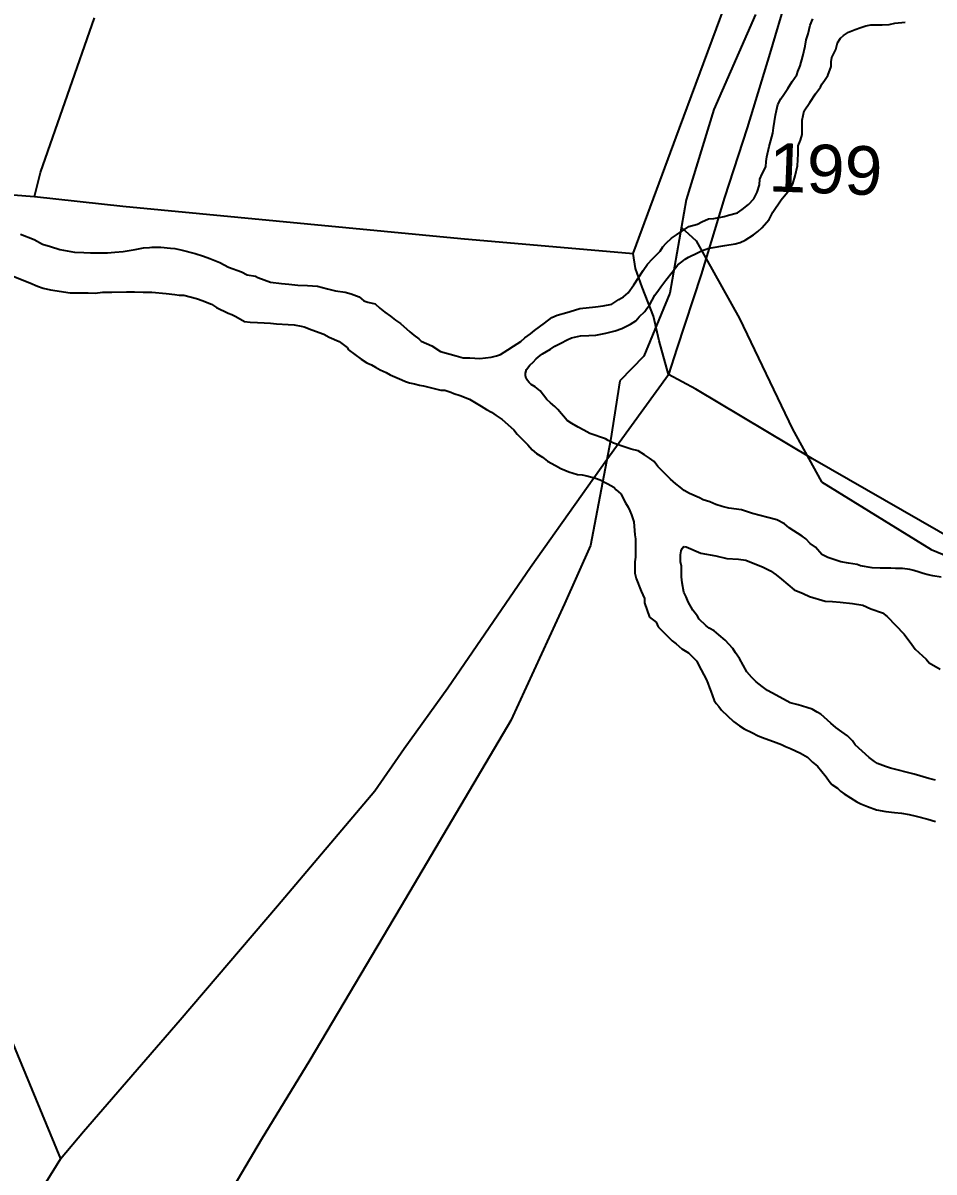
# Model space of a CAD drawing. Header units: inches. Extents: x 341797 to 347342, y 1572885 to 1580736.
# Drawn here: x 345000.4 to 345231.9, y 1578142.4 to 1578434.6 of the extents above; entities that cross this region are included whole.
import ezdxf

# ---------------------------------------------------------------- set-up
doc = ezdxf.new("R2010")
doc.units = ezdxf.units.IN
doc.header["$MEASUREMENT"] = 0
for name, color, linetype in [('PLAT NOS', 6, 'Continuous'), ('PLATS', 6, 'Continuous'), ('ROADS', 2, 'Continuous'), ('STREAMS', 131, 'Continuous')]:
    doc.layers.add(name, color=color, linetype=linetype)
doc.styles.get("Standard").update_dxf_attribs({"font": 'arial.ttf'})

msp = doc.modelspace()

# ---------------------------------------------------------------- linework, layer by layer
at = {"layer": 'PLATS', "color": 0}
for p, q in [((345167.28, 1578407.91), (345181.39, 1578445.97)), ((345194.64, 1578441.83), (345190.23, 1578426.88)), ((345004.87, 1578396.62), (345018.57, 1578435.97)), ((345190.23, 1578426.88), (345184.43, 1578407.94)), ((345155.47, 1578375.97), (345167.28, 1578407.91)), ((345184.43, 1578407.94), (345178.66, 1578390.24)), ((345003.34, 1578390.49), (345004.87, 1578396.62)), ((344993.04, 1578391.27), (345003.34, 1578390.49)), ((345003.34, 1578390.49), (345025.78, 1578388.02)), ((345025.78, 1578388.02), (345111.69, 1578379.84)), ((345178.66, 1578390.24), (345172.76, 1578370.67)), ((345111.69, 1578379.84), (345155.47, 1578375.97)), ((345156.04, 1578372.16), (345155.47, 1578375.97)), ((345157.79, 1578367.42), (345156.04, 1578372.16)), ((345172.76, 1578370.67), (345166.58, 1578351.81)), ((345160.6, 1578360.03), (345157.79, 1578367.42)), ((345162.06, 1578353.77), (345160.6, 1578360.03)), ((345164.43, 1578345.25), (345162.06, 1578353.77)), ((345166.58, 1578351.81), (345164.43, 1578345.25)), ((345148.79, 1578323.65), (345164.43, 1578345.25)), ((345171.37, 1578341.52), (345164.43, 1578345.25)), ((345201.06, 1578323.77), (345171.37, 1578341.52)), ((345129.41, 1578296.21), (345148.79, 1578323.65)), ((345237.67, 1578302.77), (345201.06, 1578323.77)), ((345108.38, 1578265.53), (345129.41, 1578296.21)), ((345097.26, 1578250.09), (345108.38, 1578265.53)), ((345089.84, 1578239.34), (345097.26, 1578250.09)), ((345065.07, 1578210.07), (345089.84, 1578239.34)), ((345040.31, 1578181.1), (345065.07, 1578210.07)), ((345015.77, 1578152.72), (345040.31, 1578181.1)), ((344997.36, 1578176.15), (345009.95, 1578145.8)), ((345009.95, 1578145.8), (345015.77, 1578152.72)), ((345009.95, 1578145.8), (345000.98, 1578131.33))]:
    msp.add_line(p, q, dxfattribs=at)
at = {"layer": 'ROADS', "color": 1}
for p, q in [((345186.59, 1578436.75), (345175.93, 1578412.59)), ((345175.93, 1578412.59), (345168.91, 1578389.64)), ((345168.91, 1578389.64), (345164.77, 1578365.95)), ((345167.69, 1578382.66), (345171.51, 1578379.2)), ((345171.51, 1578379.2), (345182.49, 1578359.5)), ((345164.77, 1578365.95), (345158.21, 1578349.93)), ((345182.49, 1578359.5), (345195.96, 1578331.36)), ((345158.21, 1578349.93), (345152.12, 1578343.62)), ((345152.12, 1578343.62), (345149.74, 1578328.44)), ((345195.96, 1578331.36), (345203.35, 1578317.97)), ((345149.74, 1578328.44), (345144.59, 1578301.74)), ((345203.35, 1578317.97), (345231.24, 1578300.77)), ((345144.59, 1578301.74), (345138.02, 1578286.87)), ((345231.24, 1578300.77), (345243.66, 1578295.51)), ((345138.02, 1578286.87), (345124.35, 1578257.2)), ((345124.35, 1578257.2), (345097.64, 1578211.89)), ((345097.64, 1578211.89), (345073.3, 1578170.9)), ((345073.3, 1578170.9), (345060.94, 1578150.61)), ((345060.94, 1578150.61), (345045.6, 1578124.75))]:
    msp.add_line(p, q, dxfattribs=at)
at = {"layer": 'STREAMS'}
for p, q in [((345200.49, 1578434.05), (345201.11, 1578435.72)), ((345218.78, 1578434.13), (345220.55, 1578434.28)), ((345220.55, 1578434.28), (345221.97, 1578434.61)), ((345221.97, 1578434.61), (345224.57, 1578434.84)), ((345199.4, 1578430.32), (345199.92, 1578431.9)), ((345199.92, 1578431.9), (345200.49, 1578434.05)), ((345208.16, 1578430.73), (345208.96, 1578431.45)), ((345208.96, 1578431.45), (345210.18, 1578432.28)), ((345210.18, 1578432.28), (345211.88, 1578433)), ((345211.88, 1578433), (345213.35, 1578433.51)), ((345213.35, 1578433.51), (345214.63, 1578433.87)), ((345214.63, 1578433.87), (345215.86, 1578434.12)), ((345215.86, 1578434.12), (345218.78, 1578434.13)), ((345198.58, 1578426.17), (345199.16, 1578428.7)), ((345199.16, 1578428.7), (345199.4, 1578430.32)), ((345206.94, 1578427.88), (345207.38, 1578429.62)), ((345207.38, 1578429.62), (345208.16, 1578430.73)), ((345197.95, 1578423.75), (345198.58, 1578426.17)), ((345205.8, 1578424.72), (345205.99, 1578425.85)), ((345205.99, 1578425.85), (345206.94, 1578427.88)), ((345197.28, 1578422.3), (345197.95, 1578423.75)), ((345204.91, 1578421.29), (345205.79, 1578423.55)), ((345205.79, 1578423.55), (345205.8, 1578424.72)), ((345194.79, 1578417.99), (345195.89, 1578419.78)), ((345195.89, 1578419.78), (345197.05, 1578421.44)), ((345197.05, 1578421.44), (345197.28, 1578422.3)), ((345203.45, 1578419.05), (345204.1, 1578420.04)), ((345204.1, 1578420.04), (345204.91, 1578421.29)), ((345193.8, 1578416.45), (345194.79, 1578417.99)), ((345201.83, 1578416.61), (345203.07, 1578418.3)), ((345203.07, 1578418.3), (345203.45, 1578419.05)), ((345191.86, 1578412.33), (345192.26, 1578413.9)), ((345192.26, 1578413.9), (345193.04, 1578415.33)), ((345193.04, 1578415.33), (345193.8, 1578416.45)), ((345198.91, 1578412.29), (345200.41, 1578414.44)), ((345200.41, 1578414.44), (345201.83, 1578416.61)), ((345191.13, 1578408), (345191.61, 1578411.18)), ((345191.61, 1578411.18), (345191.86, 1578412.33)), ((345198.46, 1578409.9), (345198.91, 1578412.29)), ((345190.94, 1578406.61), (345191.13, 1578408)), ((345198.41, 1578406.26), (345198.43, 1578407.99)), ((345198.43, 1578407.99), (345198.46, 1578409.9)), ((345190.46, 1578404.72), (345190.94, 1578406.61)), ((345197.97, 1578404.84), (345198.41, 1578406.26)), ((345189.41, 1578400.63), (345190.03, 1578403.2)), ((345190.03, 1578403.2), (345190.46, 1578404.72)), ((345197.41, 1578401.33), (345197.44, 1578403.37)), ((345197.44, 1578403.37), (345197.97, 1578404.84)), ((345189.15, 1578398.03), (345189.31, 1578399.42)), ((345189.31, 1578399.42), (345189.41, 1578400.63)), ((345197.27, 1578398.26), (345197.41, 1578401.33)), ((345187.66, 1578394.87), (345188.29, 1578396.23)), ((345188.29, 1578396.23), (345189.15, 1578398.03)), ((345196.64, 1578395.72), (345197.27, 1578398.26)), ((345187.02, 1578391.59), (345187.59, 1578393.5)), ((345187.59, 1578393.5), (345187.66, 1578394.87)), ((345194.71, 1578391.59), (345196.01, 1578393.69)), ((345196.01, 1578393.69), (345196.64, 1578395.72)), ((345186.1, 1578389.94), (345187.02, 1578391.59)), ((345193.07, 1578389.67), (345194.71, 1578391.59)), ((345183.18, 1578387.17), (345184.79, 1578388.48)), ((345184.79, 1578388.48), (345186.1, 1578389.94)), ((345191.01, 1578386.49), (345193.07, 1578389.67)), ((345172.9, 1578384.09), (345174.6, 1578384.83)), ((345174.6, 1578384.83), (345175.95, 1578384.91)), ((345175.95, 1578384.91), (345178.62, 1578385.41)), ((345178.62, 1578385.41), (345179.73, 1578385.75)), ((345179.73, 1578385.75), (345181.98, 1578386.33)), ((345181.98, 1578386.33), (345183.18, 1578387.17)), ((345188.2, 1578382.49), (345190.04, 1578384.65)), ((345190.04, 1578384.65), (345190.55, 1578385.7)), ((345190.55, 1578385.7), (345191.01, 1578386.49)), ((345166.48, 1578380.77), (345169.66, 1578382.83)), ((345169.66, 1578382.83), (345171.85, 1578383.49)), ((345171.85, 1578383.49), (345172.9, 1578384.09)), ((345186.08, 1578380.75), (345187.18, 1578381.56)), ((345187.18, 1578381.56), (345188.2, 1578382.49)), ((344999.79, 1578380.92), (345003.19, 1578379.57)), ((345003.19, 1578379.57), (345005.32, 1578378.42)), ((345163.01, 1578377.7), (345163.83, 1578378.64)), ((345163.83, 1578378.64), (345165.19, 1578379.89)), ((345165.19, 1578379.89), (345166.48, 1578380.77)), ((345181.43, 1578378.43), (345182.65, 1578378.79)), ((345182.65, 1578378.79), (345183.93, 1578379.36)), ((345183.93, 1578379.36), (345186.08, 1578380.75)), ((345005.32, 1578378.42), (345007.38, 1578377.78)), ((345007.38, 1578377.78), (345009.74, 1578377.04)), ((345009.74, 1578377.04), (345013.44, 1578376.38)), ((345013.44, 1578376.38), (345015.85, 1578376.23)), ((345015.85, 1578376.23), (345017.58, 1578376.2)), ((345017.58, 1578376.2), (345020.3, 1578376.16)), ((345020.3, 1578376.16), (345021.88, 1578376.14)), ((345021.88, 1578376.14), (345023.76, 1578376.38)), ((345023.76, 1578376.38), (345025.83, 1578376.54)), ((345025.83, 1578376.54), (345028.89, 1578376.99)), ((345028.89, 1578376.99), (345031.05, 1578377.46)), ((345031.05, 1578377.46), (345032.51, 1578377.55)), ((345032.51, 1578377.55), (345033.16, 1578377.62)), ((345033.16, 1578377.62), (345035.42, 1578377.59)), ((345035.42, 1578377.59), (345037.87, 1578377.36)), ((345037.87, 1578377.36), (345038.95, 1578377.26)), ((345038.95, 1578377.26), (345040.52, 1578376.9)), ((345040.52, 1578376.9), (345044.15, 1578376.04)), ((345044.15, 1578376.04), (345046.23, 1578375.34)), ((345160.39, 1578374.63), (345162.34, 1578376.63)), ((345162.34, 1578376.63), (345163.01, 1578377.7)), ((345169.56, 1578375.09), (345171.8, 1578376.15)), ((345171.8, 1578376.15), (345172.87, 1578376.67)), ((345172.87, 1578376.67), (345174.68, 1578377.35)), ((345174.68, 1578377.35), (345175.33, 1578377.45)), ((345175.33, 1578377.45), (345178.74, 1578378.06)), ((345178.74, 1578378.06), (345181.43, 1578378.43)), ((345046.23, 1578375.34), (345047.91, 1578374.71)), ((345047.91, 1578374.71), (345050.43, 1578373.75)), ((345050.43, 1578373.75), (345052.64, 1578372.56)), ((345157.97, 1578371.71), (345159.1, 1578373.31)), ((345159.1, 1578373.31), (345160.39, 1578374.63)), ((345165.34, 1578371.23), (345166.85, 1578373.13)), ((345166.85, 1578373.13), (345167.81, 1578373.91)), ((345167.81, 1578373.91), (345168.67, 1578374.54)), ((345168.67, 1578374.54), (345169.56, 1578375.09)), ((344998.02, 1578370.18), (345002.12, 1578368.55)), ((345052.64, 1578372.56), (345055.96, 1578371.36)), ((345055.96, 1578371.36), (345057.33, 1578370.61)), ((345057.33, 1578370.61), (345059.47, 1578370.2)), ((345059.47, 1578370.2), (345060.04, 1578369.92)), ((345060.04, 1578369.92), (345063.3, 1578368.75)), ((345155.64, 1578368.01), (345157.97, 1578371.71)), ((345163.78, 1578369.24), (345165.34, 1578371.23)), ((345002.12, 1578368.55), (345004.09, 1578367.68)), ((345004.09, 1578367.68), (345005.54, 1578367.2)), ((345005.54, 1578367.2), (345007.36, 1578366.75)), ((345063.3, 1578368.75), (345066.1, 1578368.36)), ((345066.1, 1578368.36), (345067.98, 1578368.18)), ((345067.98, 1578368.18), (345070.2, 1578367.99)), ((345070.2, 1578367.99), (345072.73, 1578367.84)), ((345072.73, 1578367.84), (345075.22, 1578367.69)), ((345075.22, 1578367.69), (345077.82, 1578367.03)), ((345077.82, 1578367.03), (345079.81, 1578366.54)), ((345154.19, 1578366.04), (345155.64, 1578368.01)), ((345161.93, 1578366.64), (345162.51, 1578367.52)), ((345162.51, 1578367.52), (345163.78, 1578369.24)), ((345007.36, 1578366.75), (345012.39, 1578365.99)), ((345012.39, 1578365.99), (345014.34, 1578365.96)), ((345014.34, 1578365.96), (345016.93, 1578365.96)), ((345016.93, 1578365.96), (345018.73, 1578365.93)), ((345018.73, 1578365.93), (345020.56, 1578366.13)), ((345020.56, 1578366.13), (345023, 1578366.13)), ((345023, 1578366.13), (345026.68, 1578366.27)), ((345026.68, 1578366.27), (345028.74, 1578366.28)), ((345028.74, 1578366.28), (345030.95, 1578366.13)), ((345030.95, 1578366.13), (345033.17, 1578366.13)), ((345033.17, 1578366.13), (345036.8, 1578365.81)), ((345036.8, 1578365.81), (345039.01, 1578365.58)), ((345039.01, 1578365.58), (345040.11, 1578365.45)), ((345040.11, 1578365.45), (345041.26, 1578365.4)), ((345041.26, 1578365.4), (345044.49, 1578364.54)), ((345044.49, 1578364.54), (345046.2, 1578363.95)), ((345079.81, 1578366.54), (345082.27, 1578366.16)), ((345082.27, 1578366.16), (345083.76, 1578365.71)), ((345083.76, 1578365.71), (345085.86, 1578364.95)), ((345085.86, 1578364.95), (345087, 1578363.98)), ((345150.03, 1578363.14), (345151.86, 1578364.31)), ((345151.86, 1578364.31), (345152.98, 1578364.95)), ((345152.98, 1578364.95), (345154.19, 1578366.04)), ((345159.66, 1578362.89), (345160.97, 1578365.39)), ((345160.97, 1578365.39), (345161.93, 1578366.64)), ((345046.2, 1578363.95), (345047.19, 1578363.55)), ((345047.19, 1578363.55), (345048.33, 1578363.11)), ((345048.33, 1578363.11), (345049.54, 1578362.3)), ((345049.54, 1578362.3), (345052.54, 1578360.83)), ((345087, 1578363.98), (345087.99, 1578363.62)), ((345087.99, 1578363.62), (345089.87, 1578363.17)), ((345089.87, 1578363.17), (345091.05, 1578362.11)), ((345091.05, 1578362.11), (345092.38, 1578361.09)), ((345092.38, 1578361.09), (345093.78, 1578360.03)), ((345138.6, 1578360.98), (345140.52, 1578361.6)), ((345140.52, 1578361.6), (345141.91, 1578362.04)), ((345141.91, 1578362.04), (345145.91, 1578362.4)), ((345145.91, 1578362.4), (345147.83, 1578362.71)), ((345147.83, 1578362.71), (345150.03, 1578363.14)), ((345156.98, 1578359.89), (345158.43, 1578361.29)), ((345158.43, 1578361.29), (345158.97, 1578362.05)), ((345158.97, 1578362.05), (345159.66, 1578362.89)), ((345052.54, 1578360.83), (345053.48, 1578360.48)), ((345053.48, 1578360.48), (345054.51, 1578359.96)), ((345054.51, 1578359.96), (345056.7, 1578358.75)), ((345056.7, 1578358.75), (345058.12, 1578358.5)), ((345058.12, 1578358.5), (345060.02, 1578358.43)), ((345060.02, 1578358.43), (345061.7, 1578358.37)), ((345061.7, 1578358.37), (345063.3, 1578358.27)), ((345063.3, 1578358.27), (345064.79, 1578358.13)), ((345093.78, 1578360.03), (345095.03, 1578359.09)), ((345095.03, 1578359.09), (345096.36, 1578358.23)), ((345096.36, 1578358.23), (345098.72, 1578356.11)), ((345131.66, 1578357.38), (345132.94, 1578358.32)), ((345132.94, 1578358.32), (345134.82, 1578359.73)), ((345134.82, 1578359.73), (345136.17, 1578360.32)), ((345136.17, 1578360.32), (345138.6, 1578360.98)), ((345154.83, 1578358.03), (345156.14, 1578358.9)), ((345156.14, 1578358.9), (345156.98, 1578359.89)), ((345064.79, 1578358.13), (345067.81, 1578357.93)), ((345067.81, 1578357.93), (345069.33, 1578357.83)), ((345069.33, 1578357.83), (345071.08, 1578357.54)), ((345071.08, 1578357.54), (345071.81, 1578357.34)), ((345071.81, 1578357.34), (345073.78, 1578356.58)), ((345073.78, 1578356.58), (345076.82, 1578355.5)), ((345076.82, 1578355.5), (345078.18, 1578354.76)), ((345098.72, 1578356.11), (345099.75, 1578355.25)), ((345099.75, 1578355.25), (345100.96, 1578354.31)), ((345127.9, 1578354.6), (345129.41, 1578355.54)), ((345129.41, 1578355.54), (345130.42, 1578356.4)), ((345130.42, 1578356.4), (345131.66, 1578357.38)), ((345144.18, 1578355.15), (345145.96, 1578355.27)), ((345145.96, 1578355.27), (345147.29, 1578355.46)), ((345147.29, 1578355.46), (345148.5, 1578355.73)), ((345148.5, 1578355.73), (345150.88, 1578356.32)), ((345150.88, 1578356.32), (345152.57, 1578356.94)), ((345152.57, 1578356.94), (345153.94, 1578357.57)), ((345153.94, 1578357.57), (345154.83, 1578358.03)), ((345078.18, 1578354.76), (345080.72, 1578353.65)), ((345080.72, 1578353.65), (345082.76, 1578352.14)), ((345100.96, 1578354.31), (345101.6, 1578353.73)), ((345101.6, 1578353.73), (345104.31, 1578352.5)), ((345104.31, 1578352.5), (345106.49, 1578351.04)), ((345123.63, 1578351.48), (345125.03, 1578352.46)), ((345125.03, 1578352.46), (345126.92, 1578353.66)), ((345126.92, 1578353.66), (345127.9, 1578354.6)), ((345134.47, 1578351.69), (345135.54, 1578352.41)), ((345135.54, 1578352.41), (345137.12, 1578353.24)), ((345137.12, 1578353.24), (345138.7, 1578354.07)), ((345138.7, 1578354.07), (345139.8, 1578354.59)), ((345139.8, 1578354.59), (345142.08, 1578355.05)), ((345142.08, 1578355.05), (345144.18, 1578355.15)), ((345082.76, 1578352.14), (345083.13, 1578351.52)), ((345083.13, 1578351.52), (345086.31, 1578349.14)), ((345106.49, 1578351.04), (345110.46, 1578349.95)), ((345110.46, 1578349.95), (345112.26, 1578349.45)), ((345112.26, 1578349.45), (345113.98, 1578349.51)), ((345113.98, 1578349.51), (345116.48, 1578349.28)), ((345116.48, 1578349.28), (345119.36, 1578349.66)), ((345119.36, 1578349.66), (345120.75, 1578349.94)), ((345120.75, 1578349.94), (345121.71, 1578350.35)), ((345121.71, 1578350.35), (345123.63, 1578351.48)), ((345130.83, 1578349.23), (345131.87, 1578350.07)), ((345131.87, 1578350.07), (345132.44, 1578350.47)), ((345132.44, 1578350.47), (345134.47, 1578351.69)), ((345086.31, 1578349.14), (345087.75, 1578348.17)), ((345087.75, 1578348.17), (345088.96, 1578347.69)), ((345088.96, 1578347.69), (345090.02, 1578347.06)), ((345090.02, 1578347.06), (345091.19, 1578346.4)), ((345128.14, 1578345.54), (345128.33, 1578346.52)), ((345128.33, 1578346.52), (345129.18, 1578347.57)), ((345129.18, 1578347.57), (345130.02, 1578348.36)), ((345130.02, 1578348.36), (345130.83, 1578349.23)), ((345091.19, 1578346.4), (345092.67, 1578345.73)), ((345092.67, 1578345.73), (345093.73, 1578345.14)), ((345093.73, 1578345.14), (345096.69, 1578343.87)), ((345096.69, 1578343.87), (345097.64, 1578343.47)), ((345128.13, 1578344.98), (345128.14, 1578345.54)), ((345128.27, 1578344.25), (345128.13, 1578344.98)), ((345128.62, 1578343.74), (345128.27, 1578344.25)), ((345129.05, 1578343.23), (345128.62, 1578343.74)), ((345097.64, 1578343.47), (345098.59, 1578343.15)), ((345098.59, 1578343.15), (345099.92, 1578342.83)), ((345099.92, 1578342.83), (345101.14, 1578342.51)), ((345101.14, 1578342.51), (345102.17, 1578342.38)), ((345102.17, 1578342.38), (345104.88, 1578341.64)), ((345104.88, 1578341.64), (345106.59, 1578341.27)), ((345106.59, 1578341.27), (345107.58, 1578341.22)), ((345107.58, 1578341.22), (345109.17, 1578340.74)), ((345109.17, 1578340.74), (345109.93, 1578340.42)), ((345129.55, 1578342.72), (345129.05, 1578343.23)), ((345130.57, 1578342.09), (345129.55, 1578342.72)), ((345131.85, 1578341.12), (345130.57, 1578342.09)), ((345133.53, 1578338.88), (345131.85, 1578341.12)), ((345109.93, 1578340.42), (345111.53, 1578339.87)), ((345111.53, 1578339.87), (345113.88, 1578338.95)), ((345113.88, 1578338.95), (345116.8, 1578337.19)), ((345134.48, 1578338.07), (345133.53, 1578338.88)), ((345135.52, 1578337.13), (345134.48, 1578338.07)), ((345116.8, 1578337.19), (345118.23, 1578336.33)), ((345118.23, 1578336.33), (345119.48, 1578335.62)), ((345119.48, 1578335.62), (345120.69, 1578334.8)), ((345120.69, 1578334.8), (345122.2, 1578333.75)), ((345136.34, 1578336.32), (345135.52, 1578337.13)), ((345138.7, 1578333.51), (345136.34, 1578336.32)), ((345122.2, 1578333.75), (345125.11, 1578331.14)), ((345139.91, 1578332.77), (345138.7, 1578333.51)), ((345141.45, 1578331.83), (345139.91, 1578332.77)), ((345125.11, 1578331.14), (345126.01, 1578330.02)), ((345126.01, 1578330.02), (345128.68, 1578327.31)), ((345142.91, 1578331.05), (345141.45, 1578331.83)), ((345144.45, 1578330.23), (345142.91, 1578331.05)), ((345148.47, 1578328.9), (345144.45, 1578330.23)), ((345128.68, 1578327.31), (345129.81, 1578326.04)), ((345129.81, 1578326.04), (345130.91, 1578325.16)), ((345149.09, 1578328.47), (345148.47, 1578328.9)), ((345150.47, 1578327.78), (345149.09, 1578328.47)), ((345152.64, 1578327.03), (345150.47, 1578327.78)), ((345154.99, 1578326.27), (345152.64, 1578327.03)), ((345156.71, 1578325.82), (345154.99, 1578326.27)), ((345130.91, 1578325.16), (345132.39, 1578324.22)), ((345132.39, 1578324.22), (345133.67, 1578323.19)), ((345133.67, 1578323.19), (345135.73, 1578322.1)), ((345158.31, 1578324.78), (345156.71, 1578325.82)), ((345159.62, 1578323.98), (345158.31, 1578324.78)), ((345160.8, 1578323.07), (345159.62, 1578323.98)), ((345135.73, 1578322.1), (345137.12, 1578321.31)), ((345137.12, 1578321.31), (345139.1, 1578320.52)), ((345139.1, 1578320.52), (345141.32, 1578319.81)), ((345161.74, 1578321.86), (345160.8, 1578323.07)), ((345163.69, 1578319.91), (345161.74, 1578321.86)), ((345141.32, 1578319.81), (345142.51, 1578319.7)), ((345142.51, 1578319.7), (345143.69, 1578319.47)), ((345143.69, 1578319.47), (345145.88, 1578318.9)), ((345145.88, 1578318.9), (345147.06, 1578318.44)), ((345147.06, 1578318.44), (345149.05, 1578317.46)), ((345149.05, 1578317.46), (345150.56, 1578316.56)), ((345164.93, 1578318.63), (345163.69, 1578319.91)), ((345166.28, 1578317.42), (345164.93, 1578318.63)), ((345167.41, 1578316.56), (345166.28, 1578317.42)), ((345150.56, 1578316.56), (345151.19, 1578315.87)), ((345151.19, 1578315.87), (345152.36, 1578314.87)), ((345152.36, 1578314.87), (345153.51, 1578312.58)), ((345168.47, 1578315.71), (345167.41, 1578316.56)), ((345169.83, 1578314.97), (345168.47, 1578315.71)), ((345172.34, 1578313.91), (345169.83, 1578314.97)), ((345153.51, 1578312.58), (345154.17, 1578311.46)), ((345154.17, 1578311.46), (345154.6, 1578310.54)), ((345173.23, 1578313.35), (345172.34, 1578313.91)), ((345174.96, 1578312.85), (345173.23, 1578313.35)), ((345176.44, 1578312.17), (345174.96, 1578312.85)), ((345178.11, 1578311.67), (345176.44, 1578312.17)), ((345179.78, 1578311.22), (345178.11, 1578311.67)), ((345154.6, 1578310.54), (345155.02, 1578309.52)), ((345155.02, 1578309.52), (345155.61, 1578307.75)), ((345183, 1578310.82), (345179.78, 1578311.22)), ((345185.81, 1578309.87), (345183, 1578310.82)), ((345187.78, 1578309.36), (345185.81, 1578309.87)), ((345189.69, 1578308.85), (345187.78, 1578309.36)), ((345191.95, 1578308.28), (345189.69, 1578308.85)), ((345155.61, 1578307.75), (345155.86, 1578304.42)), ((345193.91, 1578307.24), (345191.95, 1578308.28)), ((345195.09, 1578306.26), (345193.91, 1578307.24)), ((345198.4, 1578304.08), (345195.09, 1578306.26)), ((345155.86, 1578304.42), (345156.08, 1578303.47)), ((345156.08, 1578303.47), (345156.1, 1578299.98)), ((345199.34, 1578303.41), (345198.4, 1578304.08)), ((345200.46, 1578302.28), (345199.34, 1578303.41)), ((345156.1, 1578299.98), (345156.05, 1578298.77)), ((345167.53, 1578299.41), (345167.63, 1578300.39)), ((345167.63, 1578300.39), (345167.89, 1578300.98)), ((345167.89, 1578300.98), (345168.11, 1578301.24)), ((345168.11, 1578301.24), (345168.53, 1578301.46)), ((345168.53, 1578301.46), (345168.92, 1578301.39)), ((345168.92, 1578301.39), (345172.69, 1578299.8)), ((345172.69, 1578299.8), (345176.47, 1578299.09)), ((345201.79, 1578301.29), (345200.46, 1578302.28)), ((345203.41, 1578299.46), (345201.79, 1578301.29)), ((345155.93, 1578297.58), (345155.88, 1578294.67)), ((345156.05, 1578298.77), (345155.93, 1578297.58)), ((345167.47, 1578297.61), (345167.52, 1578298.63)), ((345167.72, 1578296.51), (345167.47, 1578297.61)), ((345167.52, 1578298.63), (345167.53, 1578299.41)), ((345176.47, 1578299.09), (345179.26, 1578298.44)), ((345179.26, 1578298.44), (345182.25, 1578298.3)), ((345182.25, 1578298.3), (345184.07, 1578297.99)), ((345184.07, 1578297.99), (345188.55, 1578296.24)), ((345204.93, 1578298.67), (345203.41, 1578299.46)), ((345206.74, 1578298.06), (345204.93, 1578298.67)), ((345208.27, 1578297.59), (345206.74, 1578298.06)), ((345210.22, 1578297.24), (345208.27, 1578297.59)), ((345212.42, 1578296.89), (345210.22, 1578297.24)), ((345213.26, 1578296.61), (345212.42, 1578296.89)), ((345155.88, 1578294.67), (345156.2, 1578293.34)), ((345167.74, 1578293.76), (345167.72, 1578296.51)), ((345188.55, 1578296.24), (345190.4, 1578295.32)), ((345190.4, 1578295.32), (345191.79, 1578294.27)), ((345191.79, 1578294.27), (345193.13, 1578293.18)), ((345216.23, 1578296.04), (345213.26, 1578296.61)), ((345218.24, 1578296.01), (345216.23, 1578296.04)), ((345220.94, 1578295.97), (345218.24, 1578296.01)), ((345222.13, 1578295.9), (345220.94, 1578295.97)), ((345223.9, 1578295.87), (345222.13, 1578295.9)), ((345225.78, 1578295.66), (345223.9, 1578295.87)), ((345226.83, 1578295.35), (345225.78, 1578295.66)), ((345228.2, 1578294.96), (345226.83, 1578295.35)), ((345229.2, 1578294.63), (345228.2, 1578294.96)), ((345230.47, 1578294.32), (345229.2, 1578294.63)), ((345231.6, 1578294.01), (345230.47, 1578294.32)), ((345233.77, 1578293.71), (345231.6, 1578294.01)), ((345156.2, 1578293.34), (345157.54, 1578290.13)), ((345167.95, 1578292.25), (345167.74, 1578293.76)), ((345168.38, 1578289.92), (345167.95, 1578292.25)), ((345193.13, 1578293.18), (345196.37, 1578290.5)), ((345157.54, 1578290.13), (345158.33, 1578288.29)), ((345158.33, 1578288.29), (345158.38, 1578287.14)), ((345168.97, 1578288.69), (345168.38, 1578289.92)), ((345169.47, 1578287.38), (345168.97, 1578288.69)), ((345196.37, 1578290.5), (345198.7, 1578289.53)), ((345198.7, 1578289.53), (345200.32, 1578288.81)), ((345200.32, 1578288.81), (345204.29, 1578287.57)), ((345158.38, 1578287.14), (345159.62, 1578283.52)), ((345170.66, 1578285.32), (345169.47, 1578287.38)), ((345171.2, 1578284.5), (345170.66, 1578285.32)), ((345204.29, 1578287.57), (345206.16, 1578287.5)), ((345206.16, 1578287.5), (345208.08, 1578287.33)), ((345208.08, 1578287.33), (345211.21, 1578287)), ((345211.21, 1578287), (345213.82, 1578286.58)), ((345213.82, 1578286.58), (345215.87, 1578285.67)), ((345215.87, 1578285.67), (345218.8, 1578284.59)), ((345159.62, 1578283.52), (345161.29, 1578282.21)), ((345161.29, 1578282.21), (345161.81, 1578281.02)), ((345171.8, 1578283.76), (345171.2, 1578284.5)), ((345172.28, 1578283), (345171.8, 1578283.76)), ((345173.92, 1578281.43), (345172.28, 1578283)), ((345218.8, 1578284.59), (345220.05, 1578283.69)), ((345220.05, 1578283.69), (345224.38, 1578279.22)), ((345161.81, 1578281.02), (345162.78, 1578280.1)), ((345162.78, 1578280.1), (345165.42, 1578277.47)), ((345174.78, 1578280.69), (345173.92, 1578281.43)), ((345176.02, 1578280.03), (345174.78, 1578280.69)), ((345177.25, 1578279.03), (345176.02, 1578280.03)), ((345165.42, 1578277.47), (345166.43, 1578276.75)), ((345166.43, 1578276.75), (345167.86, 1578275.44)), ((345178.87, 1578277.7), (345177.25, 1578279.03)), ((345180.77, 1578275.58), (345178.87, 1578277.7)), ((345224.38, 1578279.22), (345226.26, 1578276.57)), ((345226.26, 1578276.57), (345227.18, 1578275.39)), ((345167.86, 1578275.44), (345169.51, 1578274.47)), ((345169.51, 1578274.47), (345171.61, 1578272.37)), ((345181.44, 1578274.46), (345180.77, 1578275.58)), ((345182.5, 1578272.97), (345181.44, 1578274.46)), ((345227.18, 1578275.39), (345229.96, 1578272.86)), ((345171.61, 1578272.37), (345172.17, 1578271.21)), ((345172.17, 1578271.21), (345174.05, 1578267.76)), ((345184.38, 1578269.62), (345182.5, 1578272.97)), ((345229.96, 1578272.86), (345230.69, 1578271.87)), ((345230.69, 1578271.87), (345233.47, 1578270.28)), ((345174.05, 1578267.76), (345174.44, 1578266.7)), ((345185.64, 1578268.19), (345184.38, 1578269.62)), ((345186.77, 1578267.06), (345185.64, 1578268.19)), ((345174.44, 1578266.7), (345174.89, 1578265.51)), ((345174.89, 1578265.51), (345175.19, 1578264.73)), ((345175.19, 1578264.73), (345176.03, 1578262.3)), ((345188.23, 1578265.93), (345186.77, 1578267.06)), ((345189.59, 1578264.89), (345188.23, 1578265.93)), ((345191.8, 1578263.68), (345189.59, 1578264.89)), ((345176.03, 1578262.3), (345176.57, 1578261.59)), ((345195.35, 1578261.75), (345191.8, 1578263.68)), ((345197.37, 1578261.2), (345195.35, 1578261.75)), ((345176.57, 1578261.59), (345177.23, 1578260.77)), ((345177.23, 1578260.77), (345177.89, 1578259.91)), ((345177.89, 1578259.91), (345180.97, 1578257.01)), ((345199.59, 1578260.54), (345197.37, 1578261.2)), ((345200.99, 1578260.13), (345199.59, 1578260.54)), ((345202.22, 1578259.32), (345200.99, 1578260.13)), ((345203.2, 1578258.82), (345202.22, 1578259.32)), ((345205.73, 1578256.57), (345203.2, 1578258.82)), ((345180.97, 1578257.01), (345182.51, 1578255.88)), ((345206.96, 1578255.48), (345205.73, 1578256.57)), ((345182.51, 1578255.88), (345183.72, 1578255.08)), ((345183.72, 1578255.08), (345185.8, 1578254.07)), ((345185.8, 1578254.07), (345187.08, 1578253.44)), ((345187.08, 1578253.44), (345188.05, 1578252.99)), ((345188.05, 1578252.99), (345191.16, 1578251.94)), ((345208.48, 1578254.37), (345206.96, 1578255.48)), ((345209.94, 1578253.3), (345208.48, 1578254.37)), ((345211.23, 1578252.04), (345209.94, 1578253.3)), ((345191.16, 1578251.94), (345193.15, 1578251.14)), ((345193.15, 1578251.14), (345194.22, 1578250.65)), ((345194.22, 1578250.65), (345195.47, 1578250.09)), ((345195.47, 1578250.09), (345197.99, 1578248.93)), ((345211.9, 1578251.02), (345211.23, 1578252.04)), ((345215.49, 1578247.8), (345211.9, 1578251.02)), ((345197.99, 1578248.93), (345199.77, 1578247.89)), ((345199.77, 1578247.89), (345201.07, 1578246.62)), ((345216.83, 1578246.85), (345215.49, 1578247.8)), ((345201.07, 1578246.62), (345202.31, 1578245.65)), ((345202.31, 1578245.65), (345204.5, 1578242.94)), ((345217.61, 1578246.32), (345216.83, 1578246.85)), ((345219.6, 1578245.55), (345217.61, 1578246.32)), ((345220.9, 1578245.11), (345219.6, 1578245.55)), ((345226.9, 1578243.62), (345220.9, 1578245.11)), ((345204.5, 1578242.94), (345205.3, 1578241.81)), ((345205.3, 1578241.81), (345206, 1578240.96)), ((345230.61, 1578242.52), (345226.9, 1578243.62)), ((345232.27, 1578242.1), (345230.61, 1578242.52)), ((345206, 1578240.96), (345207.4, 1578240.02)), ((345207.4, 1578240.02), (345208.14, 1578239.3)), ((345208.14, 1578239.3), (345209.11, 1578238.58)), ((345209.11, 1578238.58), (345212.3, 1578236.52)), ((345212.3, 1578236.52), (345213.35, 1578236.03)), ((345213.35, 1578236.03), (345214.99, 1578235.36)), ((345214.99, 1578235.36), (345217.28, 1578234.55)), ((345217.28, 1578234.55), (345219.68, 1578234.14)), ((345219.68, 1578234.14), (345221.88, 1578233.87)), ((345221.88, 1578233.87), (345223.67, 1578233.71)), ((345223.67, 1578233.71), (345225.59, 1578233.37)), ((345225.59, 1578233.37), (345227.38, 1578232.94)), ((345227.38, 1578232.94), (345230.36, 1578232.14)), ((345230.36, 1578232.14), (345232.3, 1578231.52))]:
    msp.add_line(p, q, dxfattribs=at)

# ---------------------------------------------------------------- texts
at = {"layer": 'PLAT NOS', "color": 0, "oblique": 360}
msp.add_text('199', height=12.366, rotation=357.8812, dxfattribs=at).set_placement((345189.77, 1578391.83))

doc.saveas('drawing.dxf')
